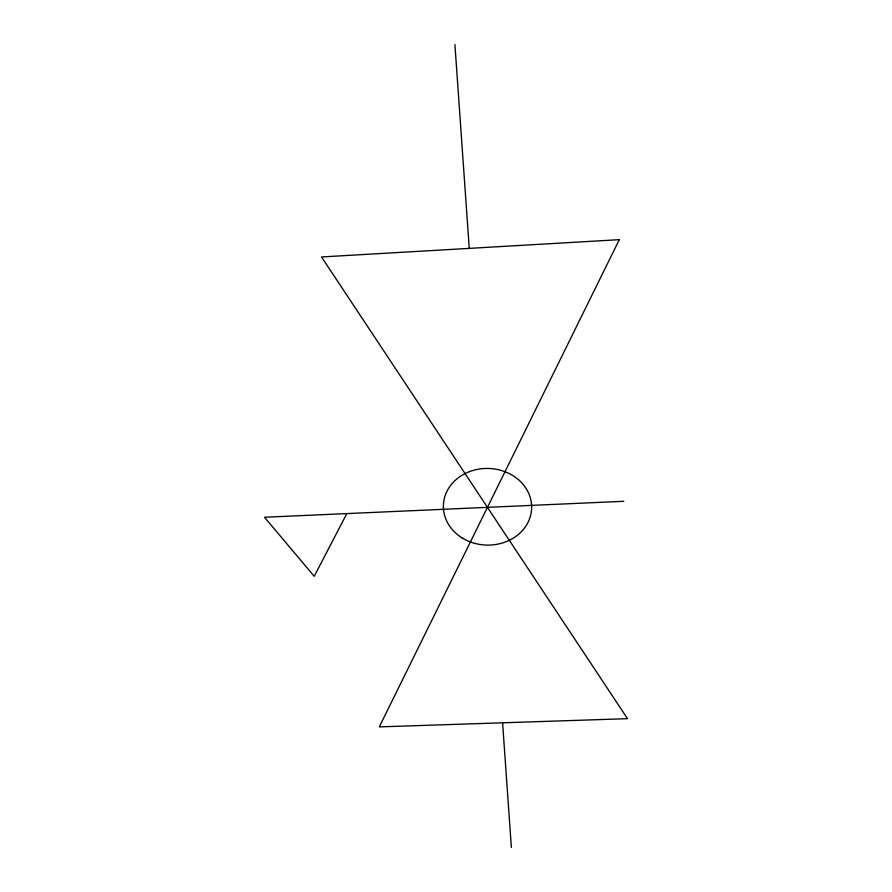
<?xml version="1.0" encoding="UTF-8"?>
<svg xmlns="http://www.w3.org/2000/svg" width="892" height="892" viewBox="0 0 892 892"><rect width="100%" height="100%" fill="white"/><g stroke="black" fill="none" stroke-linecap="round" stroke-linejoin="round"><path stroke-width="1.34" d="M346.843 513.591L314.207 576.299L264.5 517.248L623.776 501.293M454.92 44.6L469.248 248.377M502.597 722.799L511.361 847.4M619.293 239.669L379.323 726.88L627.5 718.673L321.521 256.963L619.293 239.669M462.134 537.921A44.154 38.334 2 0 0 531.487 510.547A44.154 38.334 2 0 0 468.924 471.835A44.154 38.334 2 0 0 462.134 537.921"/></g></svg>
